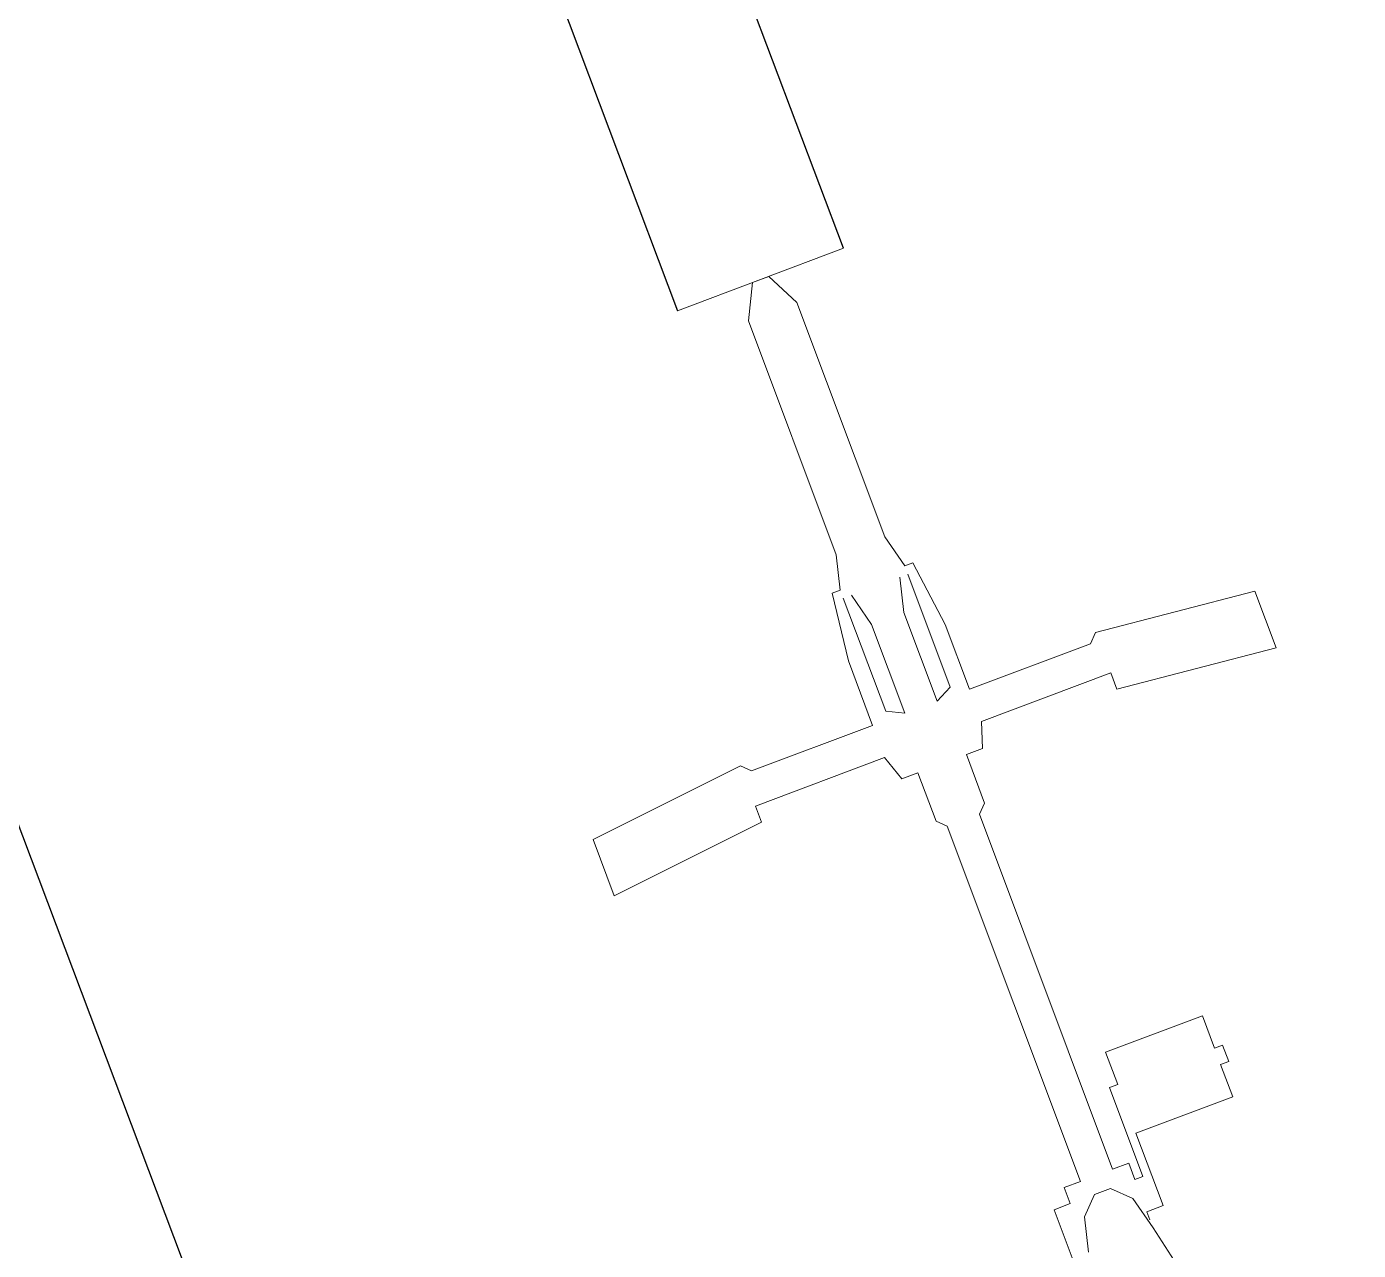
# Model space of a CAD drawing. Header units: millimetres. Extents: x 124625390 to 197272804, y 124613477 to 285228647.
# Drawn here: x 197205020 to 197205771, y 285190160 to 285190849 of the extents above; entities that cross this region are included whole.
import ezdxf

# ---------------------------------------------------------------- set-up
doc = ezdxf.new("R2010")
doc.units = ezdxf.units.MM
doc.layers.add('C-EQUIPMENT', color=6, linetype='Continuous', lineweight=9)
doc.layers.add('C-PARKING', color=1, linetype='Continuous', lineweight=25)

msp = doc.modelspace()

# ---------------------------------------------------------------- linework, layer by layer
at = {"layer": 'C-EQUIPMENT'}
for p, q in [((197205387.219, 285190689.258), (197205480.783, 285190724.555)), ((197205438.551, 285190708.612), (197205429.451, 285190705.201)), ((197205454.473, 285190693.823), (197205438.551, 285190708.612)), ((197205427.174, 285190683.59), (197205429.451, 285190705.201)), ((197205503.936, 285190561.875), (197205454.473, 285190693.823)), ((197205476.637, 285190551.641), (197205427.174, 285190683.59)), ((197205515.309, 285190545.381), (197205503.936, 285190561.875)), ((197205478.909, 285190531.736), (197205476.637, 285190551.641)), ((197205519.859, 285190547.086), (197205515.309, 285190545.381)), ((197205538.054, 285190512.392), (197205519.859, 285190547.086)), ((197205514.737, 285190519.22), (197205512.464, 285190539.125)), ((197205517.014, 285190540.831), (197205540.893, 285190477.132)), ((197205474.359, 285190530.03), (197205478.909, 285190531.736)), ((197205483.454, 285190491.925), (197205474.359, 285190530.03)), ((197205480.615, 285190527.186), (197205504.493, 285190463.487)), ((197205496.537, 285190512.397), (197205485.165, 285190528.891)), ((197205712.652, 285190531.14), (197205622.792, 285190507.833)), ((197205712.652, 285190531.14), (197205724.592, 285190499.29)), ((197205533.499, 285190469.17), (197205514.737, 285190519.22)), ((197205515.299, 285190462.348), (197205496.537, 285190512.397)), ((197205551.699, 285190475.993), (197205538.054, 285190512.392)), ((197205622.792, 285190507.833), (197205619.948, 285190501.577)), ((197205619.948, 285190501.577), (197205551.699, 285190475.993)), ((197205724.592, 285190499.29), (197205634.731, 285190475.983)), ((197205497.099, 285190455.525), (197205483.454, 285190491.925)), ((197205631.32, 285190485.083), (197205558.521, 285190457.793)), ((197205634.731, 285190475.983), (197205631.32, 285190485.083)), ((197205540.893, 285190477.132), (197205533.499, 285190469.17)), ((197205504.493, 285190463.487), (197205515.299, 285190462.348)), ((197205428.85, 285190429.941), (197205497.099, 285190455.525)), ((197205558.521, 285190457.793), (197205559.088, 285190442.438)), ((197205431.123, 285190410.036), (197205503.922, 285190437.326)), ((197205503.922, 285190437.326), (197205513.589, 285190425.381)), ((197205559.088, 285190442.438), (197205549.988, 285190439.026)), ((197205549.988, 285190439.026), (197205560.222, 285190411.727)), ((197205339.557, 285190391.279), (197205422.594, 285190432.785)), ((197205422.594, 285190432.785), (197205428.85, 285190429.941)), ((197205513.589, 285190425.381), (197205522.688, 285190428.793)), ((197205522.688, 285190428.793), (197205532.922, 285190401.493)), ((197205434.534, 285190400.936), (197205431.123, 285190410.036)), ((197205560.222, 285190411.727), (197205557.377, 285190405.471)), ((197205351.496, 285190359.429), (197205434.534, 285190400.936)), ((197205532.922, 285190401.493), (197205539.178, 285190398.649)), ((197205557.377, 285190405.471), (197205632.425, 285190205.273)), ((197205539.178, 285190398.649), (197205614.225, 285190198.451)), ((197205339.557, 285190391.279), (197205351.496, 285190359.429)), ((197205683.051, 285190291.713), (197205628.452, 285190271.245)), ((197205689.873, 285190273.513), (197205683.051, 285190291.713)), ((197205694.423, 285190275.219), (197205689.873, 285190273.513)), ((197205697.835, 285190266.119), (197205694.423, 285190275.219)), ((197205635.274, 285190253.045), (197205628.452, 285190271.245)), ((197205693.285, 285190264.413), (197205697.835, 285190266.119)), ((197205700.107, 285190246.213), (197205693.285, 285190264.413)), ((197205630.724, 285190251.34), (197205635.274, 285190253.045)), ((197205649.486, 285190201.29), (197205630.724, 285190251.34)), ((197205645.508, 285190225.746), (197205700.107, 285190246.213)), ((197205660.858, 285190184.796), (197205645.508, 285190225.746)), ((197205632.425, 285190205.273), (197205641.525, 285190208.685)), ((197205641.525, 285190208.685), (197205644.936, 285190199.585)), ((197205614.225, 285190198.451), (197205605.125, 285190195.04)), ((197205644.936, 285190199.585), (197205649.486, 285190201.29)), ((197205605.125, 285190195.04), (197205608.536, 285190185.94)), ((197205616.498, 285190178.546), (197205622.186, 285190191.057)), ((197205622.186, 285190191.057), (197205631.286, 285190194.468)), ((197205643.797, 285190188.779), (197205631.286, 285190194.468)), ((197205608.536, 285190185.94), (197205599.437, 285190182.529)), ((197205599.437, 285190182.529), (197205614.787, 285190141.579)), ((197205655.17, 285190172.285), (197205643.797, 285190188.779)), ((197205660.858, 285190184.796), (197205651.758, 285190181.385)), ((197205651.758, 285190181.385), (197205653.464, 285190176.835)), ((197205618.77, 285190158.64), (197205616.498, 285190178.546)), ((197205679.62, 285190134.747), (197205655.17, 285190172.285))]:
    msp.add_line(p, q, dxfattribs=at)
at = {"layer": 'C-PARKING'}
for p, q in [((197205480.783, 285190724.555), (197205127.811, 285191660.189)), ((197205034.248, 285191624.892), (197205387.219, 285190689.258)), ((197204613.213, 285191466.055), (197206849.648, 285185537.854))]:
    msp.add_line(p, q, dxfattribs=at)

doc.saveas('drawing.dxf')
